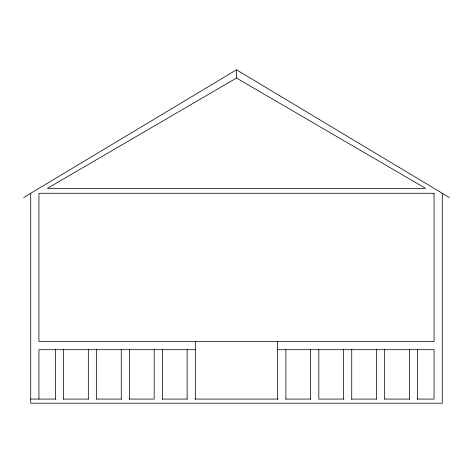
<?xml version="1.0" encoding="UTF-8"?>
<svg xmlns="http://www.w3.org/2000/svg" width="473" height="473" viewBox="0 0 473 473"><rect width="100%" height="100%" fill="white"/><g stroke="black" fill="none" stroke-linecap="round" stroke-linejoin="round"><path stroke-width="0.71" d="M23.65 197.519L236.5 69.809L449.35 197.519M236.5 78.039L47.406 188.343L425.594 188.343L236.5 78.039L236.5 69.809M195.343 349.683L38.94 349.683L38.94 399.076M277.657 349.683L434.06 349.683L434.06 399.076L417.074 399.076M30.71 399.076L55.926 399.076M63.311 399.076L88.421 399.076M96.545 399.076L121.656 399.076M129.04 399.076L154.186 399.076L154.186 349.683M162.274 399.076L187.385 399.076M194.77 399.076L278.23 399.076M285.615 399.076L310.726 399.076M343.96 399.076L318.814 399.076L318.814 349.683M351.344 399.076L376.455 399.076M384.579 399.076L409.689 399.076M442.29 193.286L442.29 403.191L30.71 403.191L30.71 193.286M417.594 349.683L417.594 399.076M409.364 349.683L409.364 399.076M384.667 349.683L384.667 399.076M376.437 349.683L376.437 399.076M351.741 349.683L351.741 399.076M343.51 349.683L343.51 399.076M310.584 349.683L310.584 399.076M285.887 349.683L285.887 399.076M277.657 341.453L277.657 399.076M195.343 341.453L195.343 399.076M187.113 349.683L187.113 399.076M162.416 349.683L162.416 399.076M129.49 349.683L129.49 399.076M121.259 349.683L121.259 399.076M96.563 349.683L96.563 399.076M88.333 349.683L88.333 399.076M63.636 349.683L63.636 399.076M55.406 349.683L55.406 399.076M434.06 193.286L38.94 193.286L38.94 341.453L434.06 341.453L434.06 193.286"/></g></svg>
